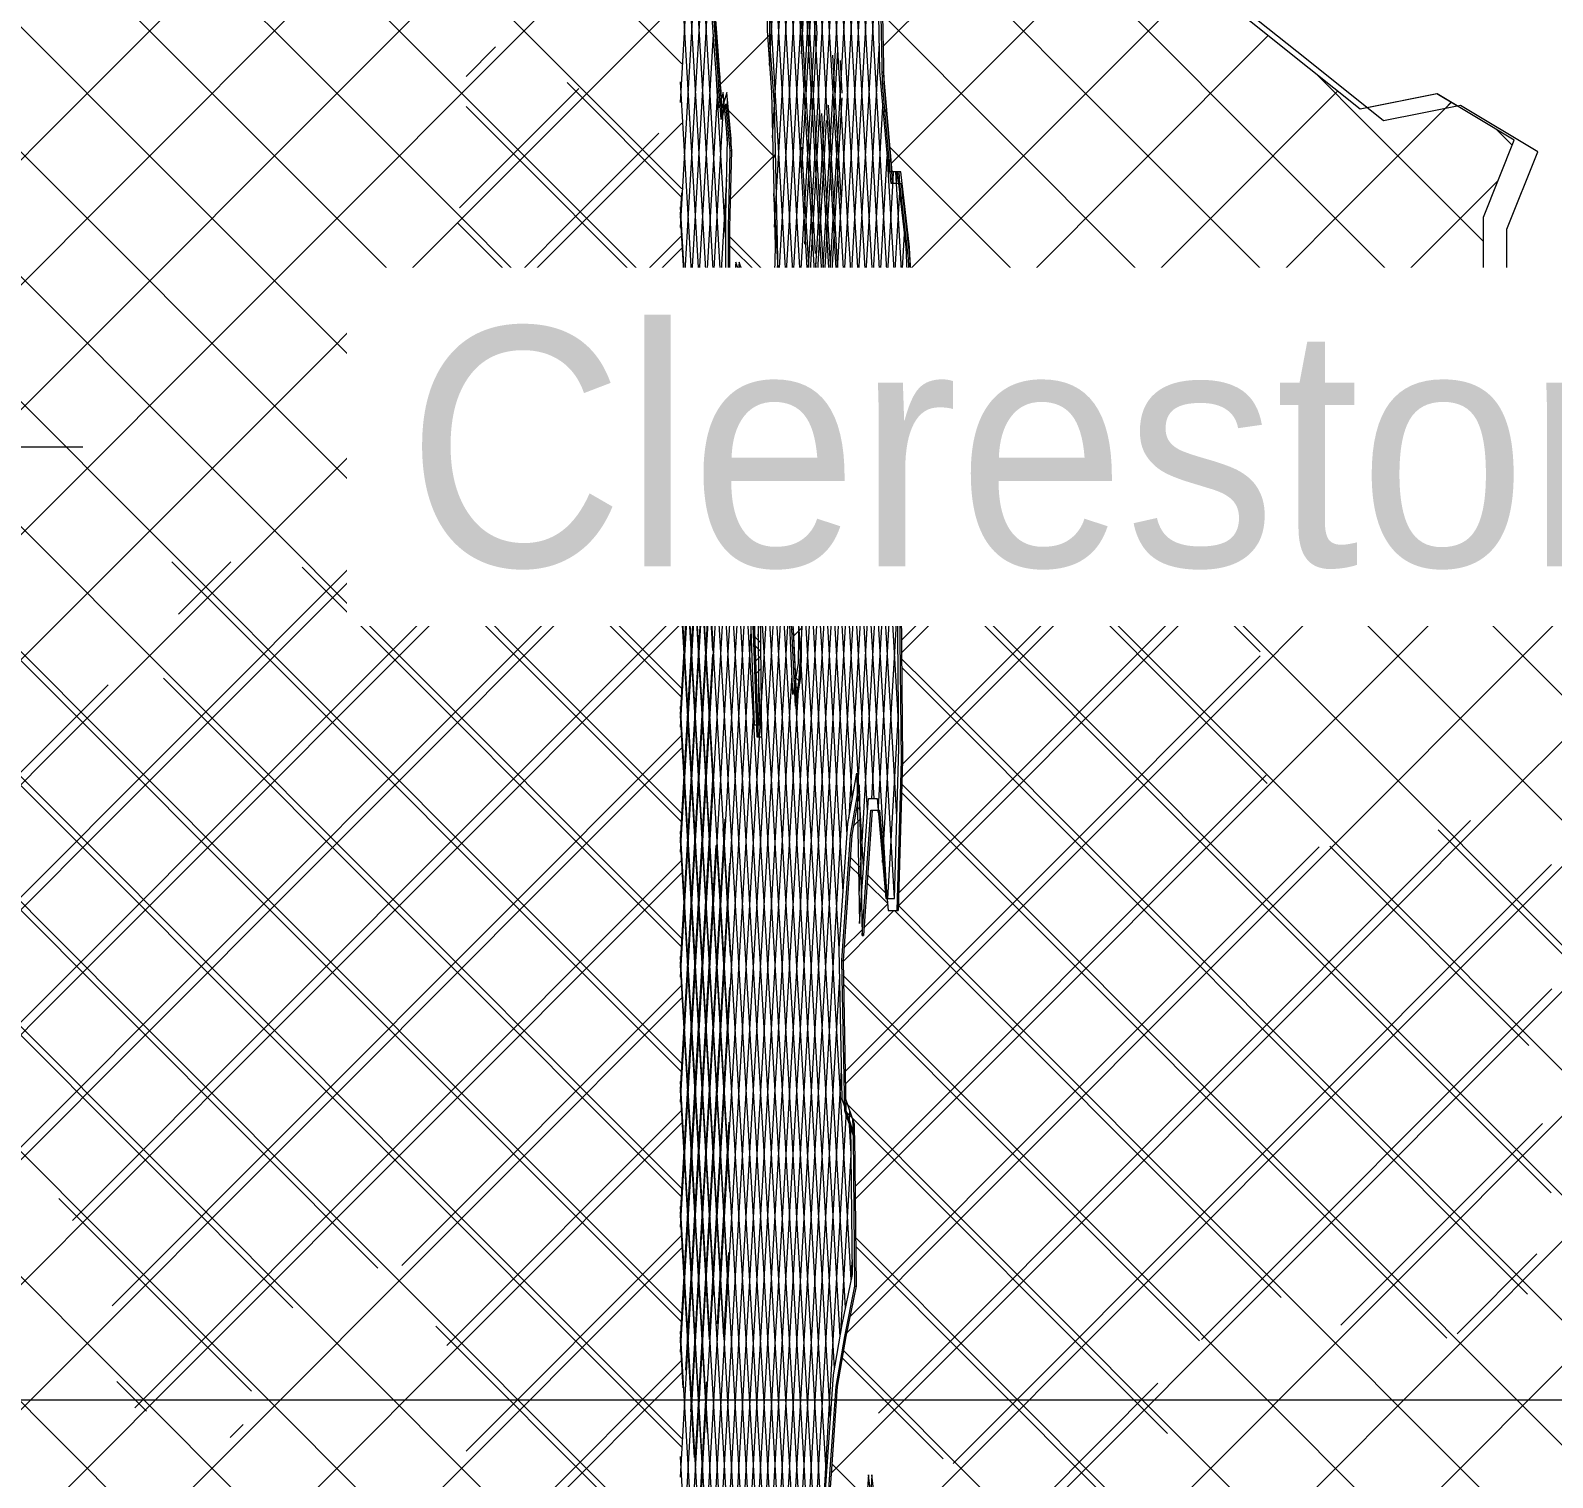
# Model space of a CAD drawing. Header units: millimetres. Extents: x -35517 to 139323, y -3702 to 5999.
# Drawn here: x 134307 to 135261, y 2884 to 3792 of the extents above; entities that cross this region are included whole.
import ezdxf

# ---------------------------------------------------------------- set-up
doc = ezdxf.new("R2010")
doc.units = ezdxf.units.MM
for name, color, linetype, lineweight in [('G-ANNO-TEXT', 231, 'Continuous', 5), ('G-IMPT', 8, 'Continuous', 5), ('L-PLNT', 71, 'Continuous', 5)]:
    doc.layers.add(name, color=color, linetype=linetype, lineweight=lineweight)
doc.styles.add('Arial', font='arial.ttf', dxfattribs={"width": 0.9, "height": 150})

# ---------------------------------------------------------------- blocks, each defined once
blk = doc.blocks.new('SVA_Shades of Green Tree - Australian_Tree_based_on_Leopard_Tree_2901-1101184-GENERAL EAST ELEVATION')
at = {"layer": 'G-IMPT'}
for p, q in [((26231.25, 3643.01), (26183.83, 4461.86)), ((26235.4, 3649.83), (26188.16, 4465.53)), ((26227.1, 3636.2), (26181.01, 4432.08)), ((26222.96, 3629.38), (26178.2, 4402.31)), ((26222.24, 3563.27), (26175.38, 4372.53)), ((26221.02, 3506.01), (26172.73, 4339.86)), ((26218.21, 3476.03), (26170.08, 4307.19)), ((26222.82, 3651.75), (26188.19, 4249.78)), ((26197.25, 3668.42), (26226.09, 4166.38)), ((26250.67, 3621.43), (26220.59, 4140.84)), ((26209.49, 3566.03), (26241.43, 4117.58)), ((26197.81, 3599.62), (26226.9, 4101.87)), ((25894.44, 3780.61), (25587.58, 4087.99)), ((26194.06, 3770.06), (26212.82, 4094.1)), ((26200.98, 3575.89), (26230.77, 4090.38)), ((26243.69, 3663.46), (26219.08, 4088.43)), ((26251.71, 3681.91), (26227.96, 4092.02)), ((26267.91, 3558.97), (26236.97, 4093.27)), ((26211.01, 3513.82), (26243.65, 4077.48)), ((26231, 3588.87), (26203.04, 4071.75)), ((26195.96, 3724.43), (26215.74, 4066.02)), ((26239.54, 3656.65), (26215.86, 4065.58)), ((26206.24, 3588.26), (26233.3, 4055.53)), ((26263.94, 3549.17), (26234.53, 4056.96)), ((25856.98, 3739.7), (25569.5, 4027.67)), ((26212.23, 3456.39), (26245.17, 4025.2)), ((26029.58, 3253.11), (25296.17, 3987.75)), ((26138.98, 3770.94), (25937.72, 3972.55)), ((26227.19, 3636.34), (26247.15, 3981.03)), ((26143.25, 3755.36), (26155.44, 3966.01)), ((26265.22, 3781.73), (26448.34, 3965.16)), ((26159.55, 3704.79), (26144.78, 3959.85)), ((26223.93, 3789.47), (26214.03, 3960.35)), ((25951.28, 3253.11), (25261.6, 3943.94)), ((26107.87, 3253.11), (25413.89, 3948.26)), ((26128.94, 3310.43), (25503.47, 3936.95)), ((26232.21, 3644.59), (26249.26, 3939)), ((26237.23, 3652.84), (26253.8, 3939)), ((26271.88, 3568.77), (26250.44, 3939)), ((26519.06, 3703.94), (26284.74, 3938.66)), ((25306.29, 3134.91), (26087.21, 3917.14)), ((25748.92, 3735.14), (25922.75, 3909.26)), ((26138.98, 3692.51), (25922.73, 3909.13)), ((26214.04, 3777.2), (26221.19, 3900.68)), ((26242.25, 3661.09), (26256.04, 3899.26)), ((25611.51, 3362.21), (26138.98, 3890.57)), ((26207.17, 3588.26), (26189.99, 3884.9)), ((26214.4, 3705.04), (26224.6, 3881.16)), ((25872.98, 3253.11), (25257.84, 3869.28)), ((26143.25, 3676.93), (26154.35, 3868.66)), ((26244.37, 3619.25), (26259.12, 3874.08)), ((26270.05, 3708.14), (26429.46, 3867.82)), ((26138.98, 3614.09), (25915.27, 3838.17)), ((26252.46, 3680.61), (26261.85, 3842.69)), ((26143.25, 3750.99), (26138.2, 3838.08)), ((26138.2, 3746.69), (26143.25, 3833.78)), ((26153.7, 3648.89), (26143.25, 3829.42)), ((25794.26, 3702.13), (25913.53, 3821.6)), ((26143.34, 3600.12), (26156.37, 3825.1)), ((26282.33, 3642.02), (26464.26, 3824.25)), ((25689.81, 3362.21), (26138.98, 3812.14)), ((25948.41, 3015.22), (25163.54, 3801.41)), ((25819.53, 3698.79), (25711.37, 3807.14)), ((26418.27, 3648.05), (26264.83, 3801.74)), ((26216.2, 3657.68), (26223.89, 3790.5)), ((26003.7, 3763), (26022.2, 3781.53)), ((26149.58, 3629.51), (26158.84, 3789.38)), ((26160.87, 3786.18), (26161.06, 3789.38)), ((26162.93, 3757.7), (26194.03, 3788.85)), ((26256.52, 3672.25), (26262.98, 3783.88)), ((26347.3, 3628.67), (26506.9, 3788.54)), ((26138.98, 3535.66), (25894.44, 3780.61)), ((26224.01, 3557.2), (26236.88, 3779.49)), ((26239.17, 3683.16), (26233.77, 3776.3)), ((26239.7, 3752.37), (26238.5, 3773.02)), ((26162.35, 3734.84), (26160.58, 3765.41)), ((26164.38, 3737.96), (26162.79, 3765.41)), ((26567.35, 3734), (26536.84, 3764.56)), ((25999.68, 3680.54), (26074.41, 3755.4)), ((26138.98, 3687.04), (26067.06, 3759.07)), ((26143.25, 3672.56), (26138.2, 3759.65)), ((26138.2, 3668.26), (26143.25, 3755.36)), ((26163.58, 3754.53), (26163.39, 3751.33)), ((26138.98, 3608.61), (26003.7, 3744.12)), ((26150.13, 3632.09), (26143.25, 3750.99)), ((26144.67, 3387.9), (26165.5, 3747.59)), ((26166.07, 3743.81), (26163.77, 3746.11)), ((26167.5, 3743.74), (26167.72, 3747.59)), ((26226.69, 3525.12), (26239.69, 3749.53)), ((26237.22, 3638.35), (26231.05, 3744.94)), ((26257.95, 3618.6), (26265.23, 3744.17)), ((26267.23, 3740.55), (26267.44, 3744.17)), ((26276.86, 3401.25), (26621.78, 3746.75)), ((26617.63, 3742.72), (26621.65, 3746.75)), ((25149.7, 3134.91), (25748.92, 3735.14)), ((25752.11, 3346.19), (26138.98, 3733.71)), ((26138.98, 3457.23), (25856.98, 3739.7)), ((26166.67, 3660.18), (26162.35, 3734.84)), ((26197.66, 3712.16), (26167.64, 3742.24)), ((26218.33, 3615.97), (26225.59, 3741.36)), ((26222.86, 3615.91), (26229.78, 3735.33)), ((26234.61, 3604.9), (26226.81, 3739.6)), ((26641.88, 3659.34), (26567.35, 3734)), ((25895.16, 2990.13), (25162.24, 3724.28)), ((25983.54, 3585.95), (26124.73, 3727.38)), ((26167.72, 3720.56), (26167.12, 3730.87)), ((26169.93, 3720.56), (26169.33, 3730.87)), ((26659.9, 3719.72), (26649.61, 3730.03)), ((26169.41, 3685.77), (26197.62, 3714.02)), ((26219.71, 3626.99), (26214.4, 3718.67)), ((26356.74, 3631.25), (26269.1, 3719.03)), ((26165.27, 3605.89), (26159.55, 3704.79)), ((26259.39, 3564.94), (26267.95, 3712.81)), ((26272.83, 3630.82), (26268.35, 3708.22)), ((26269.96, 3709.19), (26270.17, 3712.81)), ((26271.29, 3695.71), (26270.57, 3708.22)), ((25228, 3134.91), (25794.26, 3702.13)), ((26138.98, 3378.8), (25819.53, 3698.79)), ((26148.53, 3376.13), (26167.21, 3698.54)), ((26262.86, 3546.53), (26271.62, 3697.8)), ((26271.62, 3697.8), (26271.93, 3703.1)), ((26283.49, 3525.24), (26273.19, 3703.1)), ((26273.72, 3695.71), (26273.84, 3697.8)), ((26273.84, 3697.8), (26274.15, 3703.1)), ((26275.83, 3695.71), (26275.4, 3703.1)), ((26329.23, 3375.28), (26651.11, 3697.7)), ((26617.79, 3605.05), (26519.06, 3703.94)), ((26138.2, 3676.2), (26138.99, 3689.85)), ((26203.67, 3570.34), (26196.77, 3689.51)), ((26272.7, 3638), (26275.74, 3690.38)), ((26277.71, 3686.13), (26277.95, 3690.38)), ((26138.98, 2902.75), (25363.63, 3679.4)), ((26153.77, 3412.42), (26138.2, 3681.22)), ((26138.2, 3589.83), (26143.25, 3676.93)), ((26250.97, 3654.76), (26252.46, 3680.61)), ((26273.92, 3298.27), (26251.71, 3681.91)), ((26138.98, 3530.18), (25998.54, 3670.86)), ((26140.24, 3640.49), (26138.2, 3675.75)), ((26146.56, 3615.29), (26143.25, 3672.56)), ((26250.16, 3562.45), (26256.52, 3672.25)), ((25971.95, 3495.91), (26138.98, 3663.22)), ((26198.76, 3632.63), (26169, 3662.44)), ((26186.29, 3639.65), (26169, 3656.96)), ((26208.14, 3072.1), (26242.25, 3661.09)), ((26244.37, 3651.81), (26243.69, 3663.46)), ((26273.78, 3578.2), (26278.77, 3664.24)), ((26280.73, 3659.99), (26280.98, 3664.24)), ((25789.57, 3305.28), (26138.98, 3655.28)), ((26160.43, 3532.68), (26153.7, 3648.89)), ((26203.6, 3072.1), (26237.23, 3652.84)), ((26255.52, 3302.41), (26235.4, 3649.83)), ((26244.37, 3573.38), (26239.54, 3656.65)), ((26244.37, 3540.82), (26250.97, 3654.76)), ((26250.16, 3551.75), (26244.37, 3651.81)), ((26534.28, 3531.84), (26418.27, 3648.05)), ((26148.05, 3210.88), (26173.21, 3645.34)), ((26175.65, 3583.54), (26172.34, 3640.64)), ((26174.65, 3638.99), (26174.56, 3640.64)), ((26175.06, 3638.99), (26175.42, 3645.34)), ((26199.56, 3080.84), (26232.21, 3644.59)), ((26228.94, 3546.1), (26223.15, 3645.94)), ((26253.04, 3266.77), (26231.25, 3643.01)), ((26268.16, 3559.59), (26272.7, 3638)), ((26320.85, 3210.03), (26754.59, 3644.5)), ((26138.2, 3597.77), (26140.37, 3635.3)), ((26138.2, 3432.98), (26149.58, 3629.51)), ((26158.26, 3491.72), (26150.13, 3632.09)), ((26178.39, 3616.33), (26198.86, 3636.83)), ((26178.49, 3624.37), (26188.56, 3634.46)), ((26222.24, 3550.94), (26227.19, 3636.34)), ((26242.78, 3287.01), (26222.96, 3629.38)), ((26246, 3309.85), (26227.1, 3636.2)), ((26281.67, 3478.19), (26272.83, 3630.82)), ((26285.45, 3566.71), (26347.3, 3628.67)), ((26496.88, 3490.87), (26356.74, 3631.25)), ((26144.55, 3228.97), (26167.34, 3622.4)), ((26171.69, 3607.64), (26169, 3626.2)), ((26169.28, 3617.7), (26169.55, 3622.4)), ((26169.6, 3615.47), (26172.66, 3618.53)), ((26212.68, 3072.1), (26244.37, 3619.25)), ((26221.59, 2990.61), (26257.95, 3618.6)), ((26272.35, 3247.03), (26250.67, 3621.43)), ((26262.28, 3301.09), (26281.02, 3624.74)), ((26274.85, 3242.38), (26653.39, 3621.56)), ((26295.22, 3614.45), (26282.96, 3626.72)), ((26283.12, 3622.85), (26283.23, 3624.74)), ((26156.12, 3450.28), (26146.56, 3615.29)), ((26148.41, 3138.61), (26175.95, 3614.3)), ((26190.3, 3252.18), (26169.62, 3609.27)), ((26170.61, 3608.54), (26171.91, 3609.83)), ((26197.24, 3602.92), (26196.57, 3614.39)), ((26459.95, 3449.44), (26295.22, 3614.45)), ((26327.01, 3137.77), (26801.89, 3613.45)), ((26138.98, 3451.75), (25987.45, 3603.54)), ((26151.42, 3374.56), (26138.2, 3602.8)), ((26138.2, 3511.41), (26143.34, 3600.12)), ((26187.84, 3216.24), (26165.27, 3605.89)), ((27006.78, 3215.4), (26617.79, 3605.05)), ((26169.14, 3063.15), (26138.2, 3597.32)), ((25541.67, 2986.48), (26138.98, 3584.8)), ((26138.2, 3519.35), (26141.89, 3583)), ((26167.04, 3303.54), (26183.53, 3588.2)), ((26185.95, 3562.63), (26184.7, 3584.15)), ((26185.31, 3580.87), (26185.74, 3588.2)), ((26187.42, 3575.42), (26186.91, 3584.15)), ((26648.25, 3302.7), (26932.44, 3587.36)), ((25827.02, 3264.37), (26138.98, 3576.86)), ((26182.07, 3570.93), (26178.54, 3574.47)), ((26184, 3517.79), (26180.48, 3578.61)), ((26207.13, 3574.63), (26209.99, 3577.5)), ((26223.18, 3567.1), (26222.51, 3578.72)), ((26248.56, 3500.92), (26244.37, 3573.38)), ((26258.25, 3309.94), (26273.46, 3572.66)), ((26273.46, 3572.66), (26273.78, 3578.2)), ((26274.68, 3436.77), (26282.91, 3579)), ((26285.02, 3577.11), (26285.13, 3579)), ((26184.66, 3192.72), (26162.85, 3569.29)), ((26181.94, 3565.58), (26177.98, 3569.54)), ((26188.1, 3547.63), (26203.14, 3562.69)), ((26188.29, 3555.76), (26202.44, 3569.93)), ((26212.12, 3540.83), (26188.49, 3564.49)), ((26206.28, 3565.84), (26210.43, 3569.99)), ((26240.31, 3251.36), (26222.24, 3563.27)), ((26243.92, 3297.89), (26259.39, 3564.94)), ((26246.6, 3500.92), (26250.16, 3562.45)), ((26278.92, 3447.24), (26271.88, 3568.77)), ((26951.97, 3191.88), (26576.03, 3568.44)), ((26138.2, 3440.92), (26145.03, 3558.85)), ((26149.01, 3489.04), (26144.97, 3558.85)), ((26212.71, 3534.76), (26188.37, 3559.14)), ((26267.81, 3247.03), (26250.16, 3551.75)), ((26250.22, 3249.72), (26268.16, 3559.59)), ((26274.95, 3437.44), (26267.91, 3558.97)), ((26138.2, 3284.06), (26153.33, 3545.32)), ((26177.98, 3545.43), (26181.56, 3549.01)), ((26183.97, 3517.51), (26185.52, 3544.19)), ((26217.41, 3467.47), (26222.24, 3550.94)), ((26249.08, 3308.53), (26262.86, 3546.53)), ((26275.01, 3357.87), (26263.94, 3549.17)), ((26276.78, 3409.11), (26411.91, 3544.47)), ((26419.45, 3411.58), (26286.35, 3544.9)), ((26138.98, 3373.32), (25974.57, 3538.01)), ((26147.5, 3044.6), (26175.89, 3534.73)), ((26158.21, 3487.07), (26155.39, 3535.82)), ((26181.48, 3169.2), (26160.43, 3532.68)), ((26177.97, 3532.43), (26178.1, 3534.73)), ((26177.98, 3537.49), (26181.37, 3540.89)), ((26179.9, 3495.86), (26177.98, 3537.27)), ((26215.94, 3049.93), (26244.37, 3540.82)), ((26337.49, 3488.19), (26286.59, 3539.18)), ((26311.45, 3043.76), (26800.76, 3533.89)), ((26496.05, 3486.22), (26447.38, 3534.98)), ((26138.2, 3362.49), (26147.85, 3529.14)), ((26138.2, 3205.63), (26156.73, 3525.66)), ((26146.41, 3382.6), (26138.2, 3524.37)), ((26181.83, 3476.91), (26179.06, 3524.75)), ((26277.43, 3331.33), (26470.58, 3524.81)), ((26284.97, 3495.74), (26317.47, 3528.29)), ((26897.15, 3168.36), (26534.28, 3531.84)), ((26138.98, 2981.18), (25598.47, 3522.6)), ((26168.27, 2999.67), (26138.2, 3518.89)), ((26158.55, 3402.76), (26151.71, 3520.87)), ((26197.2, 3510.57), (26197.73, 3519.79)), ((26200.35, 3470.82), (26197.51, 3519.71)), ((26199.56, 3513.05), (26199.95, 3519.79)), ((26200.18, 3512.01), (26199.73, 3519.71)), ((26215.41, 3446.06), (26211.01, 3521.96)), ((26501.92, 3401.92), (26384.01, 3520.02)), ((25712.31, 3078.98), (26138.98, 3506.37)), ((26237.83, 3215.72), (26221.02, 3506.01)), ((25894.07, 3253.11), (26138.98, 3498.43)), ((26202.68, 3491.74), (26212.6, 3501.68)), ((26218.76, 3020.27), (26246.6, 3500.92)), ((26259.62, 3309.94), (26248.56, 3500.92)), ((26178.3, 3145.68), (26158.26, 3491.72)), ((26182.34, 3175.56), (26200.35, 3486.53)), ((26184.25, 3473.28), (26198.24, 3487.3)), ((26197.87, 3476.67), (26184.63, 3489.93)), ((26202.68, 3483.8), (26212.6, 3493.75)), ((26842.34, 3144.83), (26496.88, 3490.87)), ((26158.8, 3320.01), (26149.29, 3484.28)), ((26168, 3241.7), (26181.96, 3482.79)), ((26184.06, 3465.15), (26196.86, 3477.97)), ((26197.69, 3471.38), (26184.51, 3484.58)), ((26245.33, 3007.75), (26218.21, 3476.03)), ((26279.97, 3449.84), (26281.78, 3481.08)), ((26506.23, 3319.17), (26342.24, 3483.43)), ((26664.81, 3240.86), (26905.49, 3481.94)), ((26138.98, 3294.89), (25963.45, 3470.72)), ((26138.2, 3127.2), (26158.3, 3474.33)), ((26202.43, 3356.46), (26195.78, 3471.31)), ((26196.45, 3105.6), (26217.41, 3467.47)), ((26213.4, 3461.12), (26202.68, 3471.85)), ((26213.6, 3455.44), (26202.68, 3466.38)), ((26275.09, 3250.56), (26497.64, 3473.49)), ((26378.95, 3373.72), (26283.93, 3468.89)), ((25376.69, 2899.65), (25941.26, 3465.17)), ((26138.98, 3138.04), (25819.23, 3458.33)), ((25823.33, 3425.47), (25856.1, 3458.29)), ((26175.82, 3141.49), (26194.07, 3456.61)), ((26186.9, 3411.23), (26189.81, 3461.44)), ((26195.13, 3325.54), (26187.21, 3462.32)), ((26189.86, 3454.93), (26189.43, 3462.32)), ((26191.65, 3454.93), (26192.02, 3461.44)), ((26196.05, 3452.52), (26196.29, 3456.61)), ((26196.31, 3338.46), (26203.35, 3460.02)), ((26205.27, 3454.93), (26205.57, 3460.02)), ((26684.37, 3062.31), (26283.73, 3463.62)), ((26138.98, 3216.47), (25900.81, 3455.04)), ((26163.81, 3317.5), (26156.12, 3450.28)), ((26206.31, 3367.89), (26201.22, 3455.66)), ((26203.69, 3451.28), (26203.44, 3455.66)), ((26592.51, 3316.65), (26459.95, 3449.44)), ((26140.9, 3399.42), (26138.2, 3445.94)), ((26165.33, 2971.95), (26138.2, 3440.46)), ((26198.55, 3345.04), (26192.75, 3445.18)), ((26195.04, 3443.82), (26194.96, 3445.18)), ((26241.8, 2990.32), (26215.41, 3446.06)), ((25756.82, 3045.13), (26138.98, 3427.94)), ((26201.79, 3354.59), (26206.08, 3428.65)), ((26208.08, 3425.03), (26208.29, 3428.65)), ((26265, 3269.72), (26274.31, 3430.51)), ((25972.37, 3253.11), (26138.98, 3420)), ((26208.59, 3419.23), (26214.16, 3424.82)), ((26212.6, 3416.09), (26212.42, 3419.2)), ((26161.9, 3271.99), (26153.77, 3412.42)), ((26168.8, 3177.13), (26182.57, 3414.93)), ((26184.7, 3413.43), (26184.79, 3414.93)), ((26188.66, 3407.47), (26184.77, 3411.36)), ((26214.07, 3416.78), (26209.06, 3411.76)), ((26238.31, 2972.05), (26212.6, 3416.09)), ((26559.64, 3271.15), (26419.45, 3411.58)), ((26678.65, 3176.28), (26916.04, 3414.08)), ((26138.2, 3048.78), (26158.55, 3400.19)), ((26138.2, 3354.55), (26140.81, 3399.66)), ((26160.18, 3066.45), (26140.9, 3399.42)), ((26188.51, 3402.14), (26184.97, 3405.68)), ((26185.31, 3395.92), (26188.54, 3399.15)), ((26241.5, 3138.48), (26501.92, 3399.34)), ((26185.58, 3388.24), (26188.62, 3391.29)), ((26292.63, 3381.76), (26276.89, 3397.52)), ((26669.45, 2998.82), (26276.95, 3391.98)), ((25396.19, 2997.61), (25779.13, 3381.2)), ((26138.98, 3059.61), (25813.85, 3385.29)), ((26138.2, 3276.12), (26144.67, 3387.9)), ((26161.93, 3114.67), (26146.41, 3382.6)), ((26192.72, 3288.86), (26187.16, 3384.87)), ((26207.26, 3370.71), (26208.21, 3387.07)), ((26234.91, 2952.45), (26210.01, 3382.31)), ((26213.02, 3383.06), (26210.26, 3385.83)), ((26210.3, 3384.91), (26210.43, 3387.07)), ((26212.21, 3378.4), (26210.53, 3380.09)), ((26212.39, 3379.44), (26212.23, 3382.31)), ((26560.1, 3113.83), (26292.63, 3381.76)), ((26138.2, 3197.69), (26148.53, 3376.13)), ((26160.01, 3226.25), (26151.42, 3374.56)), ((26193.46, 3132.25), (26207.26, 3370.71)), ((26277.19, 3323.16), (26329.23, 3375.28)), ((26527.01, 3225.41), (26378.95, 3373.72)), ((25792.46, 3176.91), (25607.47, 3362.21)), ((25887.23, 3160.4), (25685.76, 3362.21)), ((26146.94, 3216.62), (26138.2, 3367.51)), ((26159.31, 2997.59), (26138.2, 3362.03)), ((26172.31, 3159.31), (26184.28, 3365.92)), ((26186.41, 3364.42), (26186.49, 3365.92)), ((26232.23, 2920.26), (26206.31, 3367.89)), ((26268.23, 3247.03), (26274.96, 3363.29)), ((26191.08, 3169.58), (26201.79, 3354.59)), ((26226.76, 2936.34), (26202.43, 3356.46)), ((25534.58, 3128.29), (25752.11, 3346.19)), ((25781.64, 2991.57), (26138.98, 3349.51)), ((26215.17, 3058.04), (26198.55, 3345.04)), ((26050.67, 3253.11), (26133.45, 3336.03)), ((26133.45, 3336.03), (26138.98, 3341.57)), ((26188.7, 3206.92), (26196.31, 3338.46)), ((26138.2, 2970.35), (26158.76, 3325.41)), ((26209.81, 3072.1), (26195.13, 3325.54)), ((26247.75, 3066.32), (26505.56, 3324.56)), ((26168, 3245.07), (26163.81, 3317.5)), ((26618.82, 2971.1), (26276.92, 3313.59)), ((26529.95, 3065.6), (26277.07, 3318.91)), ((26664.81, 3244.23), (26592.51, 3316.65)), ((25597.72, 3113.11), (25789.57, 3305.28)), ((26138.98, 3300.37), (26128.94, 3310.43)), ((26159.38, 3171.23), (26167.04, 3303.54)), ((26248.28, 3302.13), (26250.61, 3304.47)), ((26144.66, 2925.06), (26166.2, 3296.96)), ((26246.61, 3292.52), (26250.76, 3296.68)), ((26262.48, 2924.21), (26633.76, 3296.12)), ((26516.17, 3170.39), (26648.25, 3302.7)), ((26142.2, 3220.01), (26138.2, 3289.08)), ((26169.64, 3211.28), (26165.02, 3291)), ((26205.27, 3072.1), (26192.72, 3288.86)), ((26693.08, 3210.43), (26613.5, 3290.15)), ((26156.34, 2970.45), (26138.2, 3283.6)), ((26141.62, 2951.02), (26160.69, 3280.25)), ((26168.32, 3155.73), (26161.08, 3280.67)), ((26244.47, 2984.6), (26538.78, 3279.41)), ((26670.24, 3154.88), (26545.5, 3279.83)), ((25796.04, 2927.56), (26138.98, 3271.08)), ((26147.38, 2893.49), (26169.14, 3269.33)), ((26189.12, 2802), (26161.9, 3271.99)), ((26251.46, 3260.66), (26244.3, 3267.83)), ((26251.35, 3266.24), (26244.65, 3272.95)), ((26309.26, 2892.64), (26684.47, 3268.49)), ((27028.85, 2801.15), (26559.64, 3271.15)), ((25747.52, 3184.73), (25827.02, 3264.37)), ((25963.44, 3087.3), (26138.98, 3263.14)), ((26268.2, 3243.89), (26255.2, 3256.91)), ((26267.68, 3249.89), (26255.56, 3262.03)), ((25814.22, 3173.12), (25894.07, 3253.11)), ((26050.05, 3075.74), (25872.98, 3253.11)), ((25880.92, 3161.5), (25972.37, 3253.11)), ((25934.06, 3136.31), (26050.67, 3253.11)), ((26105.78, 3098.34), (25951.28, 3253.11)), ((26138.98, 3143.52), (26029.58, 3253.11)), ((26138.98, 3221.94), (26107.87, 3253.11)), ((26200.73, 3072.1), (26190.3, 3252.18)), ((26161.37, 3127.13), (26168, 3241.7)), ((26173.24, 3154.61), (26168, 3245.07)), ((26253.24, 3228.67), (26268.22, 3243.68)), ((26260.62, 3228.12), (26272.11, 3239.64)), ((26514.93, 2996.74), (26272.44, 3239.64)), ((26301.74, 3215.77), (26274.86, 3242.69)), ((26550.43, 3126.28), (26664.81, 3240.86)), ((26755.13, 3153.76), (26664.81, 3244.23)), ((26138.2, 3119.26), (26144.55, 3228.97)), ((26240.16, 3207.63), (26260.62, 3228.12)), ((26240.7, 3216.12), (26252.1, 3227.53)), ((26148.37, 3113.53), (26142.2, 3220.01)), ((26185.78, 2781.17), (26160.01, 3226.25)), ((26971.35, 2780.32), (26527.01, 3225.41)), ((26138.2, 3040.84), (26148.05, 3210.88)), ((26139.78, 3183.42), (26138.2, 3210.65)), ((26148.48, 3189.96), (26146.94, 3216.62)), ((26198.25, 3036.4), (26187.84, 3216.24)), ((26241.65, 3130.69), (26320.85, 3210.03)), ((26328.35, 3189.12), (26301.74, 3215.77)), ((26155.17, 2912.18), (26138.2, 3205.17)), ((26158.84, 2691.39), (26188.7, 3206.92)), ((26326.35, 3112.69), (26240.33, 3198.85)), ((25963.43, 3016.81), (26138.98, 3192.65)), ((26158.11, 3023.68), (26148.48, 3189.96)), ((26156.42, 2971.18), (26169.16, 3191.31)), ((26195.28, 3009.34), (26184.66, 3192.72)), ((26224.41, 2960.96), (26238.15, 3198.24)), ((26463.73, 2969.6), (26240.44, 3193.27)), ((26494.35, 3022.83), (26328.35, 3189.12)), ((26465.12, 2970.34), (26684.87, 3190.46)), ((25108.16, 2544.3), (25747.52, 3184.73)), ((26138.98, 2751.37), (25710.09, 3180.99)), ((26032.53, 3078.08), (26138.98, 3184.71)), ((26147.53, 3049.51), (26139.78, 3183.42)), ((25160.36, 2518.16), (25814.22, 3173.12)), ((26138.98, 2829.8), (25792.46, 3176.91)), ((26138.2, 2648.69), (26168.8, 3177.13)), ((26151.06, 3027.56), (26159.38, 3171.23)), ((26155.07, 2704.68), (26182.34, 3175.56)), ((26276.97, 2773.93), (26678.65, 3176.28)), ((26372.73, 3026.72), (26516.17, 3170.39)), ((26441.88, 2703.84), (26911.97, 3174.71)), ((25173.55, 2452.95), (25880.92, 3161.5)), ((25943.18, 3104.36), (25887.23, 3160.4)), ((26168.55, 2780.59), (26191.08, 3169.58)), ((26192.3, 2982.27), (26181.48, 3169.2)), ((26144.03, 2670.89), (26172.31, 3159.31)), ((26189.93, 2866.35), (26173.24, 3154.61)), ((26282.51, 2701.06), (26739.15, 3158.47)), ((26138.98, 2672.95), (25667.02, 3145.7)), ((26147.6, 2654.16), (26175.82, 3141.49)), ((26190.75, 2930.69), (26178.3, 3145.68)), ((25205.26, 2406.28), (25934.06, 3136.31)), ((26138.2, 2962.41), (26148.41, 3138.61)), ((26165.96, 2652.87), (26138.2, 3132.23)), ((26174.06, 2797.39), (26193.46, 3132.25)), ((26227.24, 2931.3), (26239.29, 3139.42)), ((26247.82, 3058.45), (26327.01, 3137.77)), ((26313.15, 2653.32), (26799.66, 3140.65)), ((26084.54, 2570.62), (25525.66, 3130.44)), ((26153, 2871.28), (26138.2, 3126.75)), ((26154.61, 3010.52), (26161.37, 3127.13)), ((26434.01, 3009.67), (26550.43, 3126.28)), ((25991.63, 2966.62), (26138.98, 3114.22)), ((26154.23, 3012.37), (26148.37, 3113.53)), ((26180.46, 2794.68), (26161.93, 3114.67)), ((26230.06, 2901.64), (26242.33, 3113.49)), ((26311.97, 3048.67), (26241.88, 3118.88)), ((26443.6, 2911.34), (26242.25, 3113.02)), ((26244.19, 3107.44), (26244.54, 3113.49)), ((26427.34, 3011.53), (26326.35, 3112.69)), ((26879.56, 2793.84), (26560.1, 3113.83)), ((26140.11, 2593.38), (25623.95, 3110.42)), ((25813.66, 2780.42), (26138.98, 3106.29)), ((25959.71, 3087.8), (25943.18, 3104.36)), ((26161.48, 2980.12), (26168.81, 3106.83)), ((26178.71, 2799.13), (26196.45, 3105.6)), ((26245.29, 3086.93), (26244.03, 3108.59)), ((26246.74, 3100.12), (26246.25, 3108.59)), ((26552.34, 2979.28), (26678.84, 3105.99)), ((26138.98, 3065.09), (26105.78, 3098.34)), ((25280.84, 2403.55), (25963.44, 3087.3)), ((26138.98, 2908.23), (25959.71, 3087.8)), ((26238.86, 2975.21), (26245.29, 3086.24)), ((25773.5, 2818.62), (26032.53, 3078.08)), ((26138.98, 2986.66), (26050.05, 3075.74)), ((26195.58, 3012.08), (26199.56, 3080.84)), ((26151.98, 2102.35), (26208.14, 3072.1)), ((26175.5, 2801.78), (26160.18, 3066.45)), ((26164.04, 2232.15), (26212.68, 3072.1)), ((26189.44, 2827.68), (26203.6, 3072.1)), ((26201.23, 3063.47), (26200.73, 3072.1)), ((26258.3, 2156.42), (26205.27, 3072.1)), ((26261.02, 2187.78), (26209.81, 3072.1)), ((26794.17, 2800.94), (26529.95, 3065.6)), ((25869.03, 2937.87), (25748.25, 3058.85)), ((26226.7, 2623.58), (26201.23, 3063.47)), ((26262.44, 2241.71), (26215.17, 3058.04)), ((26164.16, 2605.51), (26138.2, 3053.8)), ((26147.01, 2896.28), (26138.2, 3048.32)), ((26147.94, 3042.52), (26147.53, 3049.51)), ((26201.98, 2808.88), (26215.94, 3049.93)), ((26318.95, 3041.67), (26311.97, 3048.67)), ((26138.2, 2883.98), (26147.5, 3044.6)), ((26164.34, 2759.29), (26147.94, 3042.52)), ((26207.75, 2872.31), (26198.25, 3036.4)), ((26242.45, 2974.64), (26311.45, 3043.76)), ((26601.71, 2758.44), (26318.95, 3041.67)), ((25849.26, 2737.65), (26138.98, 3027.86)), ((26003.7, 2900.29), (26138.98, 3035.8)), ((26138.2, 2805.55), (26151.06, 3027.56)), ((26232.73, 2886.47), (26372.73, 3026.72)), ((26629.65, 2652.02), (26248.06, 3034.26)), ((26406.14, 2870.43), (26248.11, 3028.73)), ((26171.64, 2790.02), (26158.11, 3023.68)), ((26165.71, 2974.79), (26168.61, 3024.95)), ((26209.87, 2866.75), (26218.76, 3020.27)), ((26245.27, 3007.46), (26245.94, 3019.02)), ((26727.62, 2789.18), (26494.35, 3022.83)), ((26625.31, 2973.94), (26675.39, 3024.1)), ((26138.2, 2727.12), (26154.61, 3010.52)), ((26167.78, 2778.26), (26154.23, 3012.37)), ((26190.72, 2928.08), (26195.58, 3012.08)), ((26204.98, 2841.82), (26195.28, 3009.34)), ((26269.77, 2845.15), (26434.01, 3009.67)), ((26661.06, 2777.42), (26427.34, 3011.53)), ((26212.65, 2836.26), (26221.59, 2990.61)), ((26202.2, 2811.33), (26192.3, 2982.27)), ((26128.99, 2834.34), (25984.81, 2978.75)), ((26153.6, 2709.43), (26138.2, 2975.37)), ((26139.93, 2940.05), (26138.2, 2969.89)), ((26214.65, 2792.33), (26224.41, 2960.96)), ((26598.63, 2604.67), (26240.44, 2963.46)), ((26006.2, 2824.36), (26138.98, 2957.37)), ((26302.88, 2895.43), (26239.63, 2958.79)), ((25803.3, 2925.29), (25784.61, 2944)), ((25843.47, 2653.42), (26138.98, 2949.43)), ((26150.54, 2869.62), (26154.83, 2943.71)), ((26363.73, 2868.78), (26437.69, 2942.87)), ((26215.4, 2726.98), (26227.24, 2931.3)), ((26229.75, 2884.62), (26226.76, 2936.34)), ((26182.67, 2789.08), (26190.72, 2928.08)), ((26199.43, 2780.84), (26190.75, 2930.69)), ((25855.7, 2908.89), (25863.82, 2917.03)), ((26152.21, 2655.08), (26138.2, 2896.94)), ((26216.36, 2665.12), (26230.06, 2901.64)), ((26256.98, 2868.47), (26233.14, 2892.35))]:
    blk.add_line(p, q, dxfattribs=at)
at = {"layer": 'G-IMPT', "flags": 128}
for points in [[(26261.51, 2838.15), (26256.04, 2885.33), (26250.57, 2806.69)], [(26228.71, 2869.6), (26234.17, 2948.23), (26239.64, 2979.69), (26246.02, 3011.14), (26245.11, 3105.5), (26239.64, 3121.22), (26237.82, 3215.58), (26243.28, 3294.21), (26248.75, 3325.67), (26250.57, 3231.31), (26256.04, 3309.94), (26261.51, 3309.94), (26266.97, 3247.03), (26272.44, 3247.03), (26275.17, 3341.39), (26274.26, 3435.75), (26280.64, 3451.48), (26284.28, 3545.84), (26279.73, 3655.92), (26274.26, 3703.1), (26268.8, 3703.1), (26263.33, 3766.01), (26261.51, 3860.36)], [(26191.93, 3840.14), (26192.49, 3791.7), (26195.3, 3752.95), (26197.54, 3656.08), (26196.42, 3607.64), (26199.79, 3588.26), (26202.59, 3559.2), (26205.4, 3588.26), (26208.2, 3588.26), (26211.01, 3539.82), (26211.01, 3491.38), (26212.69, 3442.95), (26212.13, 3394.51), (26208.77, 3375.13), (26206.52, 3423.57), (26203.15, 3462.32), (26200.35, 3452.63), (26200.35, 3510.76), (26197.54, 3520.45), (26195.86, 3472.01), (26192.49, 3442.95), (26189.68, 3462.32), (26186.88, 3462.32), (26186.88, 3413.88), (26187.44, 3355.76), (26184.63, 3355.76), (26182.95, 3404.19), (26181.26, 3452.63), (26182.39, 3501.07), (26185.19, 3530.14), (26186.31, 3578.57), (26183.51, 3588.26), (26180.7, 3588.26), (26179.58, 3539.82), (26177.9, 3491.38), (26175.65, 3539.82), (26175.65, 3588.26), (26176.21, 3636.7), (26172.84, 3646.39), (26169.48, 3607.64), (26166.67, 3627.01), (26166.67, 3675.45), (26167.79, 3723.89), (26164.99, 3752.95), (26162.18, 3743.27), (26159.37, 3782.02), (26156.57, 3820.77)], [(26690.26, 3606.79), (26641.88, 3626.17), (26641.88, 3674.61), (26661.23, 3723.05), (26612.86, 3752.11), (26564.48, 3742.42), (26516.1, 3781.17), (26467.72, 3819.92)], [(26161.36, 3754.53), (26156.74, 3674.73), (26143.25, 3907.84)], [(26550.41, 3753.69), (26470.76, 3673.89), (26258.37, 3886.64)], [(26169.89, 3718.91), (26170.01, 3723.89), (26167.2, 3752.95), (26164.4, 3743.27), (26161.59, 3782.02), (26158.78, 3820.77), (26156.66, 3866.66)], [(26286.41, 3543.49), (26286.5, 3545.84), (26281.94, 3655.92), (26276.48, 3703.1), (26271.01, 3703.1), (26265.54, 3766.01)], [(26625.67, 3744.33), (26612.73, 3752.11), (26568.84, 3743.32)], [(26162.85, 3569.29), (26156.74, 3674.73), (26140.81, 3399.66)], [(26576.03, 3568.44), (26470.76, 3673.89), (26284.65, 3487.48)], [(26178.35, 3629.87), (26178.43, 3636.7), (26175.06, 3646.39), (26174.42, 3638.99)], [(26805.29, 3631.1), (26806.24, 3635.86), (26748.19, 3645.54), (26690.13, 3606.79), (26656.6, 3620.22)], [(26188.38, 3572.11), (26188.53, 3578.57), (26185.72, 3588.26), (26182.92, 3588.26), (26182.75, 3580.87)], [(26202.56, 3503.77), (26202.56, 3510.76), (26199.75, 3520.45), (26199.5, 3513.05)], [(26197.55, 3467.53), (26194.7, 3442.95), (26191.9, 3462.32), (26189.09, 3462.32), (26189.09, 3454.93)], [(26213.77, 3391.21), (26210.98, 3375.13), (26208.73, 3423.57), (26205.37, 3462.32), (26202.68, 3453.04)], [(26188.96, 3355.76), (26186.85, 3355.76), (26185.16, 3404.19), (26183.65, 3447.63)], [(26247.39, 3098.1), (26247.32, 3105.5), (26241.85, 3121.22)], [(26283.62, 2691.51), (26283.77, 2696.61), (26278.3, 2743.79), (26274.65, 2838.15), (26269.19, 2853.87), (26263.72, 2838.15), (26258.25, 2885.33), (26257.74, 2877.93)]]:
    blk.add_lwpolyline(points, dxfattribs=at)
at = {"layer": 'L-PLNT'}
for p, q in [((26264.92, 3758.61), (26263.1, 3852.97)), ((26263.84, 3852.97), (26265.66, 3758.61)), ((26193.52, 3832.75), (26194.08, 3784.31)), ((26160.97, 3774.62), (26158.16, 3813.37)), ((26158.9, 3813.37), (26161.71, 3774.62)), ((26530.82, 3773.78), (26482.44, 3812.53)), ((26194.08, 3784.31), (26196.89, 3745.56)), ((26163.78, 3735.87), (26160.97, 3774.62)), ((26161.71, 3774.62), (26164.37, 3737.91)), ((26579.2, 3735.03), (26530.82, 3773.78)), ((26270.39, 3695.71), (26264.92, 3758.61)), ((26264.92, 3758.61), (26265.66, 3758.61)), ((26265.66, 3758.61), (26271.13, 3695.71)), ((26166.58, 3745.56), (26165.18, 3740.72)), ((26169.39, 3716.5), (26166.58, 3745.56)), ((26166.58, 3745.56), (26167.32, 3745.56)), ((26167.32, 3745.56), (26170.13, 3716.5)), ((26196.89, 3745.56), (26199.13, 3648.68)), ((26627.58, 3744.71), (26603.39, 3739.87)), ((26675.95, 3715.65), (26627.58, 3744.71)), ((26165.18, 3740.72), (26163.78, 3735.87)), ((26603.39, 3739.87), (26579.2, 3735.03)), ((26168.27, 3668.06), (26169.39, 3716.5)), ((26170.13, 3716.5), (26169, 3668.06)), ((26169.39, 3716.5), (26170.13, 3716.5)), ((26656.6, 3667.21), (26675.95, 3715.65)), ((26275.86, 3695.71), (26270.39, 3695.71)), ((26281.32, 3648.53), (26275.86, 3695.71)), ((26275.86, 3695.71), (26276.6, 3695.71)), ((26276.6, 3695.71), (26282.06, 3648.53)), ((26168.27, 3619.62), (26168.27, 3668.06)), ((26168.27, 3668.06), (26169, 3668.06)), ((26169, 3668.06), (26169, 3619.62)), ((26656.6, 3618.77), (26656.6, 3667.21)), ((26199.13, 3648.68), (26198.01, 3600.24)), ((26285.88, 3538.44), (26281.32, 3648.53)), ((26281.32, 3648.53), (26282.06, 3648.53)), ((26282.06, 3648.53), (26286.62, 3538.44)), ((26174.44, 3638.99), (26171.07, 3600.24)), ((26177.81, 3629.31), (26174.44, 3638.99)), ((26174.44, 3638.99), (26175.18, 3638.99)), ((26175.18, 3638.99), (26178.55, 3629.31)), ((26177.25, 3580.87), (26177.81, 3629.31)), ((26177.81, 3629.31), (26178.55, 3629.31)), ((26178.55, 3629.31), (26177.98, 3580.87)), ((26171.07, 3600.24), (26168.27, 3619.62)), ((26168.27, 3619.62), (26169, 3619.62)), ((26169, 3619.62), (26171.35, 3603.43)), ((26704.98, 3599.4), (26656.6, 3618.77)), ((26198.01, 3600.24), (26201.38, 3580.87)), ((26177.25, 3532.43), (26177.25, 3580.87)), ((26177.25, 3580.87), (26177.98, 3580.87)), ((26177.98, 3580.87), (26177.98, 3532.43)), ((26182.3, 3580.87), (26181.17, 3532.43)), ((26185.1, 3580.87), (26182.3, 3580.87)), ((26187.91, 3571.18), (26185.1, 3580.87)), ((26185.1, 3580.87), (26185.84, 3580.87)), ((26185.84, 3580.87), (26188.65, 3571.18)), ((26201.38, 3580.87), (26204.19, 3551.8)), ((26204.19, 3551.8), (26206.99, 3580.87)), ((26207.73, 3580.87), (26204.92, 3551.8)), ((26206.99, 3580.87), (26209.8, 3580.87)), ((26209.8, 3580.87), (26212.6, 3532.43)), ((26186.79, 3522.74), (26187.91, 3571.18)), ((26188.65, 3571.18), (26187.53, 3522.74)), ((26187.91, 3571.18), (26188.65, 3571.18)), ((26204.19, 3551.8), (26204.92, 3551.8)), ((26282.23, 3444.08), (26285.88, 3538.44)), ((26286.62, 3538.44), (26282.97, 3444.08)), ((26285.88, 3538.44), (26286.62, 3538.44)), ((26179.49, 3483.99), (26177.25, 3532.43)), ((26177.25, 3532.43), (26177.98, 3532.43)), ((26177.98, 3532.43), (26179.81, 3493.09)), ((26181.17, 3532.43), (26179.49, 3483.99)), ((26212.6, 3532.43), (26212.6, 3483.99)), ((26183.98, 3493.68), (26186.79, 3522.74)), ((26187.53, 3522.74), (26184.72, 3493.68)), ((26186.79, 3522.74), (26187.53, 3522.74)), ((26199.13, 3513.05), (26197.45, 3464.61)), ((26201.94, 3503.37), (26199.13, 3513.05)), ((26199.13, 3513.05), (26199.87, 3513.05)), ((26199.87, 3513.05), (26202.68, 3503.37)), ((26201.94, 3445.24), (26201.94, 3503.37)), ((26201.94, 3503.37), (26202.68, 3503.37)), ((26202.68, 3503.37), (26202.68, 3447.79)), ((26182.86, 3445.24), (26183.98, 3493.68)), ((26184.72, 3493.68), (26183.6, 3445.24)), ((26183.98, 3493.68), (26184.72, 3493.68)), ((26212.6, 3483.99), (26214.29, 3435.55)), ((26197.45, 3464.61), (26194.08, 3435.55)), ((26191.28, 3454.93), (26188.47, 3454.93)), ((26188.47, 3454.93), (26188.47, 3406.49)), ((26194.08, 3435.55), (26191.28, 3454.93)), ((26191.28, 3454.93), (26192.02, 3454.93)), ((26192.02, 3454.93), (26194.41, 3438.38)), ((26204.75, 3454.93), (26201.94, 3445.24)), ((26208.11, 3416.18), (26204.75, 3454.93)), ((26204.75, 3454.93), (26205.49, 3454.93)), ((26205.49, 3454.93), (26208.85, 3416.18)), ((26184.54, 3396.8), (26182.86, 3445.24)), ((26182.86, 3445.24), (26183.6, 3445.24)), ((26183.6, 3445.24), (26185.28, 3396.8)), ((26275.86, 3428.36), (26282.23, 3444.08)), ((26282.97, 3444.08), (26276.6, 3428.36)), ((26282.23, 3444.08), (26282.97, 3444.08)), ((26214.29, 3435.55), (26213.73, 3387.11)), ((26276.77, 3334), (26275.86, 3428.36)), ((26275.86, 3428.36), (26276.6, 3428.36)), ((26276.6, 3428.36), (26277.51, 3334)), ((26210.36, 3367.74), (26208.11, 3416.18)), ((26208.11, 3416.18), (26208.85, 3416.18)), ((26208.85, 3416.18), (26210.94, 3371.09)), ((26188.47, 3406.49), (26189.03, 3348.36)), ((26186.23, 3348.36), (26184.54, 3396.8)), ((26185.28, 3396.8), (26186.96, 3348.36)), ((26213.73, 3387.11), (26210.36, 3367.74)), ((26189.03, 3348.36), (26186.23, 3348.36)), ((26274.03, 3239.64), (26276.77, 3334)), ((26277.51, 3334), (26274.77, 3239.64)), ((26276.77, 3334), (26277.51, 3334)), ((26244.88, 3286.82), (26250.35, 3318.27)), ((26250.42, 3314.45), (26245.62, 3286.82)), ((26250.35, 3318.27), (26252.17, 3223.91)), ((26252.17, 3223.91), (26257.63, 3302.55)), ((26258.37, 3302.55), (26252.91, 3223.91)), ((26257.63, 3302.55), (26263.1, 3302.55)), ((26263.1, 3302.55), (26268.57, 3239.64)), ((26239.41, 3208.19), (26244.88, 3286.82)), ((26245.62, 3286.82), (26240.15, 3208.19)), ((26244.88, 3286.82), (26245.62, 3286.82)), ((26268.57, 3239.64), (26274.03, 3239.64)), ((26274.03, 3239.64), (26274.77, 3239.64)), ((26252.17, 3223.91), (26252.91, 3223.91)), ((26241.23, 3113.83), (26239.41, 3208.19)), ((26239.41, 3208.19), (26240.15, 3208.19)), ((26240.15, 3208.19), (26241.97, 3113.83)), ((26246.7, 3098.1), (26241.23, 3113.83)), ((26241.23, 3113.83), (26241.97, 3113.83)), ((26241.97, 3113.83), (26247.44, 3098.1)), ((26247.61, 3003.74), (26246.7, 3098.1)), ((26246.7, 3098.1), (26247.44, 3098.1)), ((26247.44, 3098.1), (26248.35, 3003.74)), ((26241.23, 2972.29), (26247.61, 3003.74)), ((26248.35, 3003.74), (26241.97, 2972.29)), ((26247.61, 3003.74), (26248.35, 3003.74)), ((26235.77, 2940.84), (26241.23, 2972.29)), ((26241.97, 2972.29), (26236.51, 2940.84)), ((26241.23, 2972.29), (26241.97, 2972.29)), ((26232.16, 2888.94), (26235.77, 2940.84)), ((26236.51, 2940.84), (26232.9, 2888.94)), ((26235.77, 2940.84), (26236.51, 2940.84)), ((26230.3, 2862.21), (26232.16, 2888.94)), ((26232.9, 2888.94), (26231.04, 2862.21))]:
    blk.add_line(p, q, dxfattribs=at)

msp = doc.modelspace()

# ---------------------------------------------------------------- linework, layer by layer
at = {"layer": 'G-ANNO-TEXT', "color": 7}
for p, q in [((133345.43, 3530.55), (134339.6, 3530.55)), ((131871.28, 2932.49), (135295.19, 2932.49))]:
    msp.add_line(p, q, dxfattribs=at)

# ---------------------------------------------------------------- block references
at = {"layer": 'L-PLNT'}
msp.add_blockref('SVA_Shades of Green Tree - Australian_Tree_based_on_Leopard_Tree_2901-1101184-GENERAL EAST ELEVATION', (108576.23, 0), dxfattribs=at)

# ---------------------------------------------------------------- next in the draw order: texts
at = {"layer": 'G-ANNO-TEXT', "color": 7, "insert": (134542.8, 3605.55), "char_height": 150, "width": 3910.6316, "attachment_point": 1, "style": 'Arial', "bg_fill": 3, "box_fill_scale": 1.25, "bg_fill_color": 256, "bg_fill_true_color": 13158600, "bg_fill_transparency": 0}
msp.add_mtext('Clerestory windows and Steel columns ', dxfattribs=at)

doc.saveas('drawing.dxf')
